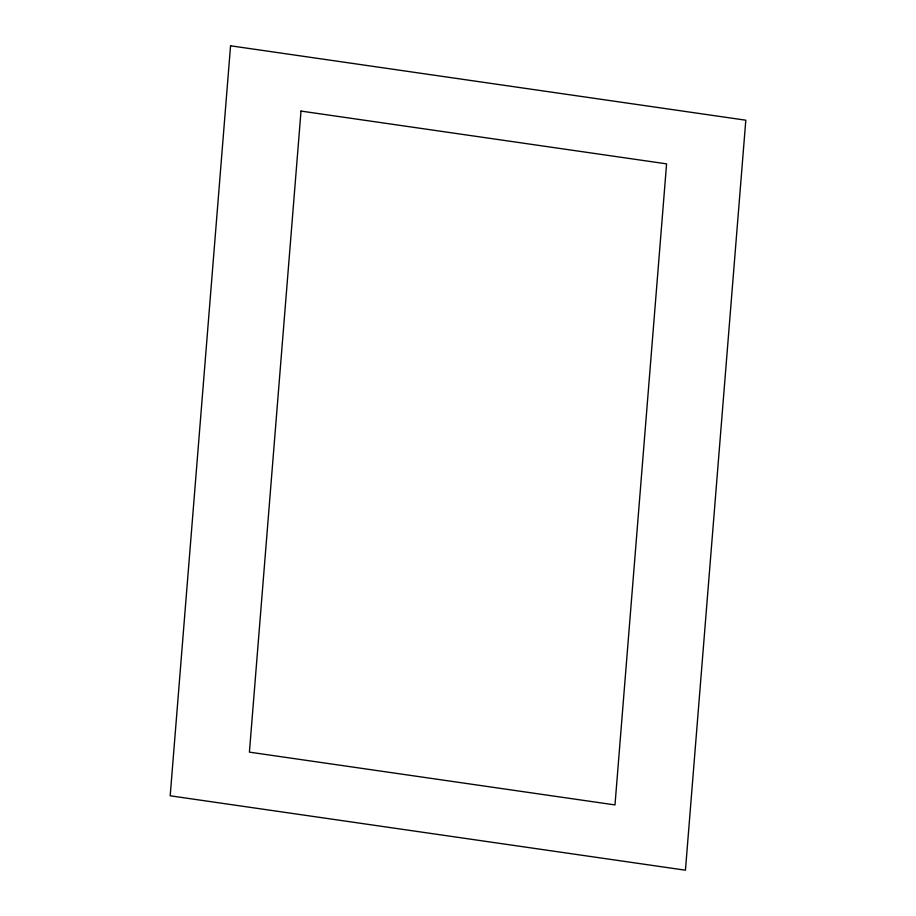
<?xml version="1.0" encoding="UTF-8"?>
<svg xmlns="http://www.w3.org/2000/svg" width="916" height="916" viewBox="0 0 916 916"><rect width="100%" height="100%" fill="white"/><g stroke="black" fill="none" stroke-linecap="round" stroke-linejoin="round"><path stroke-width="1.37" d="M230.557 45.8L170.193 795.798L685.443 870.2L745.807 120.202L230.557 45.8M301.009 111.076L249.415 752.139L614.991 804.924L666.585 163.861L301.009 111.076"/></g></svg>
